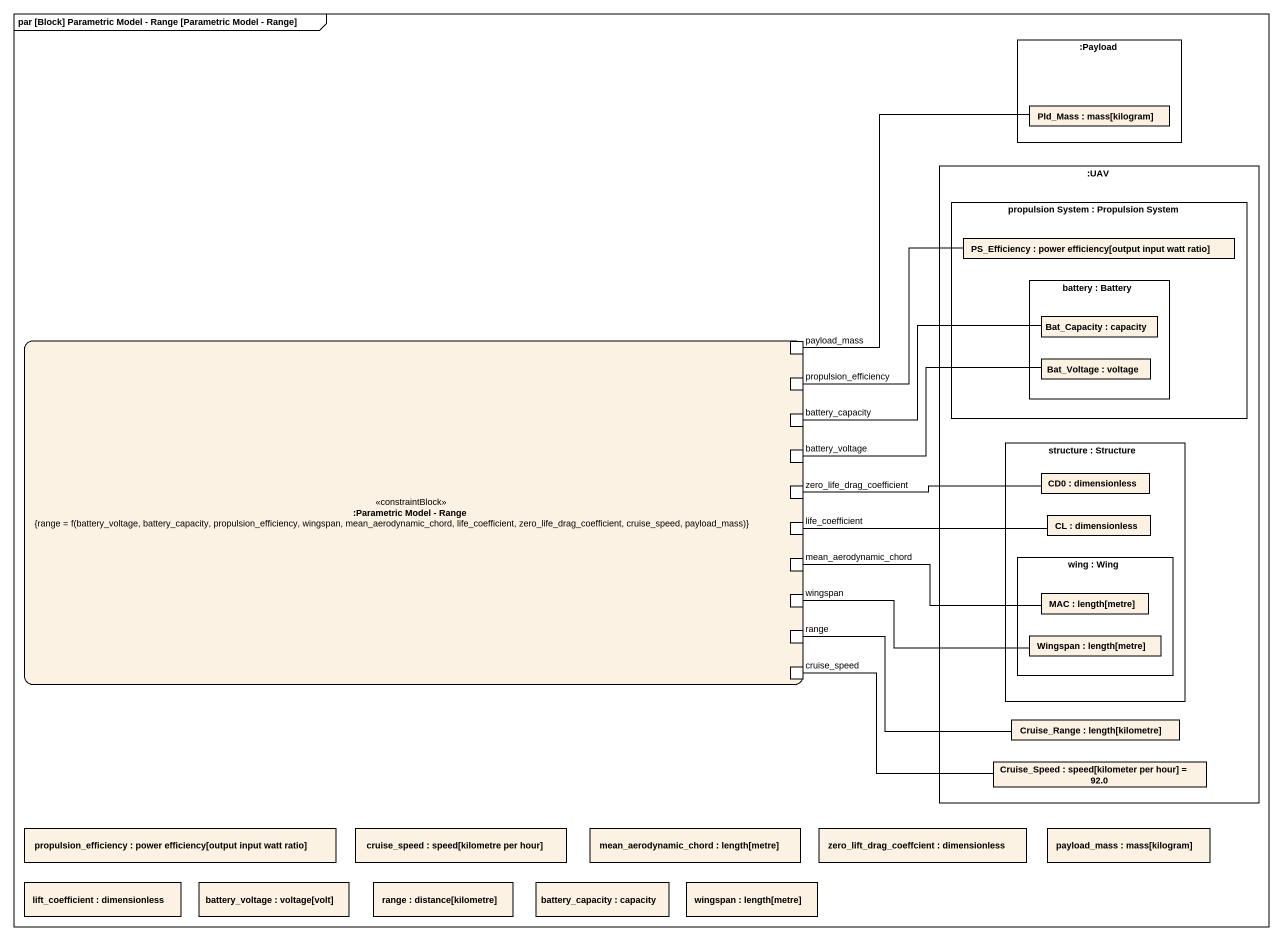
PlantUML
@startuml
mainframe par [Block] Parametric Model - Range [Parametric Model - Range]
rectangle ":Payload" as Payload {
  rectangle "Pld_Mass : mass[kilogram]" as Pld_Mass
}
rectangle ":UAV" as UAV {
  rectangle "propulsion System : Propulsion System" as propulsion_System {
    rectangle "PS_Efficiency : power efficiency[output input watt ratio]" as PS_Efficiency
    rectangle "battery : Battery" as battery {
      rectangle "Bat_Capacity : capacity" as Bat_Capacity
      rectangle "Bat_Voltage : voltage" as Bat_Voltage
    }
  }
  rectangle "structure : Structure" as structure {
    rectangle "CD0 : dimensionless" as CD0
    rectangle "CL : dimensionless" as CL
    rectangle "wing : Wing" as wing {
      rectangle "MAC : length[metre]" as MAC
      rectangle "Wingspan : length[metre]" as Wingspan
    }
  }
  rectangle "Cruise_Range : length[kilometre]" as Cruise_Range
  rectangle "Cruise_Speed : speed[kilometer per hour] = 92.0" as Cruise_Speed
}
rectangle ":Parametric Model - Range\n{range = f(battery_voltage, battery_capacity, propulsion_efficiency, wingspan, mean_aerodynamic_chord, life_coefficient, zero_life_drag_coefficient, cruise_speed, payload_mass)}" as Parametric_Model_Range <<constraintBlock>> {
  port payload_mass
  port propulsion_efficiency
  port battery_capacity
  port battery_voltage
  port zero_life_drag_coefficient
  port mean_aerodynamic_chord
  port life_coefficient
  port wingspan
  port range
  port cruise_speed
}
rectangle "propulsion_efficiency : power efficiency[output input watt ratio]" as propulsion_efficiency_2
rectangle "cruise_speed : speed[kilometre per hour]" as cruise_speed_2
rectangle "mean_aerodynamic_chord : length[metre]" as mean_aerodynamic_chord_2
rectangle "zero_lift_drag_coeffcient : dimensionless" as zero_lift_drag_coeffcient
rectangle "payload_mass : mass[kilogram]" as payload_mass_2
rectangle "lift_coefficient : dimensionless" as lift_coefficient
rectangle "battery_voltage : voltage[volt]" as battery_voltage_2
rectangle "range : distance[kilometre]" as range_2
rectangle "battery_capacity : capacity" as battery_capacity_2
rectangle "wingspan : length[metre]" as wingspan_2
payload_mass -up- Pld_Mass
propulsion_efficiency -right- PS_Efficiency
battery_capacity -right- Bat_Capacity
battery_voltage -right- Bat_Voltage
zero_life_drag_coefficient -right- CD0
mean_aerodynamic_chord -right- MAC
life_coefficient -right- CL
wingspan -right- Wingspan
range -right- Cruise_Range
cruise_speed -right- Cruise_Speed
@enduml
